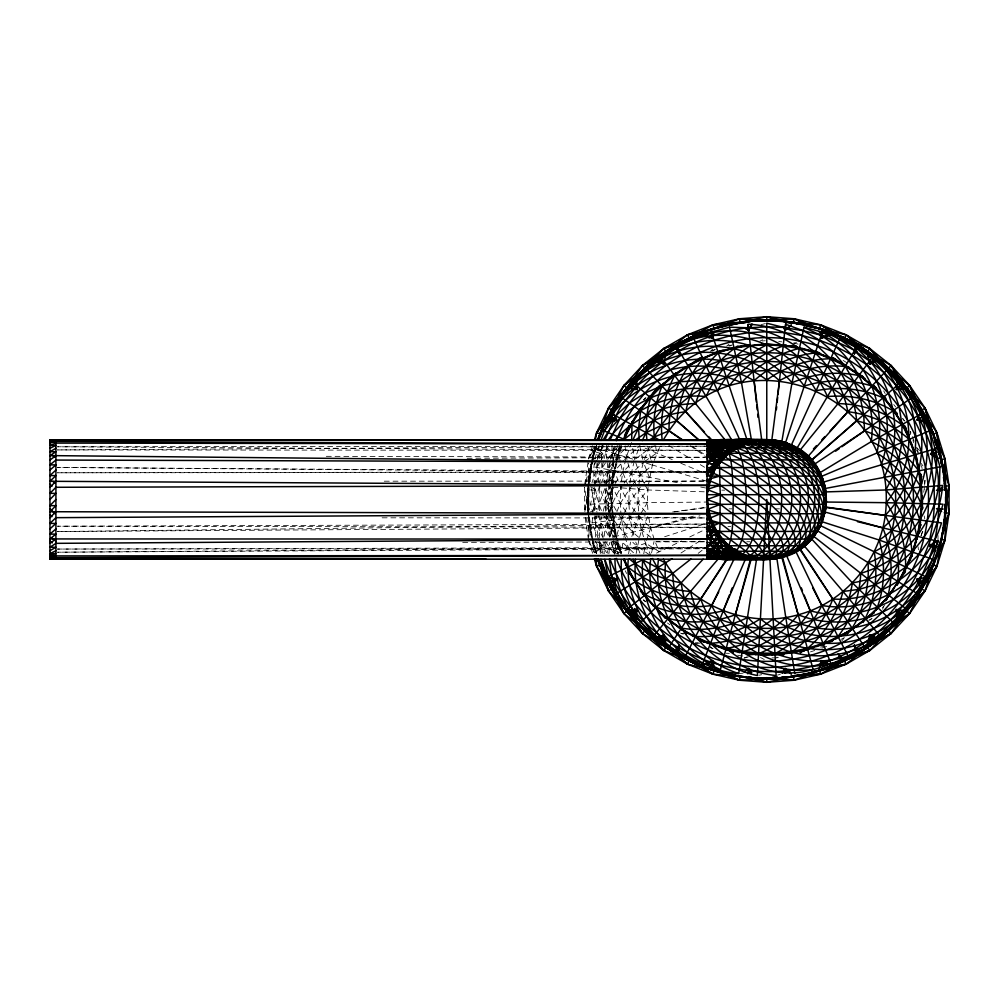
<?xml version="1.0" encoding="UTF-8"?>
<svg xmlns="http://www.w3.org/2000/svg" width="999" height="999" viewBox="0 0 999 999"><rect width="100%" height="100%" fill="white"/><g stroke="black" fill="none" stroke-linecap="round" stroke-linejoin="round"><path stroke-width="0.75" stroke-dasharray="5 3.75" d="M595.541 536.975L595.604 522.427L594.143 504.095L591.046 485.439M588.324 512.874L588.361 504.245L587.624 504.27L588.061 512.887L584.69 487.337M612.05 445.079L611.95 452.822L613.411 461.838M589.385 484.715L589.572 472.789L591.783 461.088M588.149 481.555L588.486 463.374M584.84 511.638L587.562 499.5L588.96 499.5L588.161 511.401L588.061 486.113L584.69 511.663M613.024 463.661L611.588 505.756L616.046 536.563M613.061 462.112L613.386 449.662L615.084 445.529M587.624 504.27L588.099 486.663M608.141 445.454C597.539 475.437 596.54 508.441 603.771 539.323L595.604 522.427L590.546 504.195L594.318 487.137M614.385 446.066C603.708 475.312 602.609 507.654 609.677 537.874L600.461 521.765L597.539 513.611M634.365 461.101C627.372 485.551 626.997 511.988 634.053 536.451M588.011 511.401L588.011 487.599M609.053 553.334L609.49 542.519M588.573 512.849L588.96 509.14L587.562 499.5L588.199 486.113M598.975 445.891C596.191 467.445 594.767 489.51 593.331 511.326M589.597 481.768L590.072 472.864L592.007 462.649M628.596 553.696L630.506 542.145M615.084 553.471L613.386 549.338L613.848 542.12M614.223 536.338L614.597 530.569L611.688 507.904L611.688 491.096L614.148 455.294L617.882 445.442M592.594 553.234L588.561 540.172L589.572 526.211L588.686 514.335M599.238 537.612L600.461 521.765L602.784 512.787M610.252 536.313L607.467 524.725L605.481 499.5L607.467 474.275L613.386 449.662L616.183 446.078M606.593 445.304L606.118 451.061L607.867 469.542L612.287 485.701M614.81 552.847L616.283 539.21M589.235 487.425L588.074 499.5L588.96 509.14L597.065 508.703L589.785 512.262M589.847 481.793L592.557 459.74L595.529 446.678L603.009 454.033L592.557 459.74L589.572 472.789L588.236 484.627M615.809 463.923C610.476 480.382 613.511 497.927 609.69 514.51M598.476 539.135L592.045 522.902L592.694 517.107M636.151 553.508L639.123 538.923M923.725 492.257L925.286 480.269M588.136 485.202L592.107 461.026M612.887 485.689L614.872 470.854L621.815 446.428M648.051 487.162L647.34 502.684L648.139 512.537M648.239 485.764L652.384 465.01L660.414 445.417M612.812 480.806L612.599 474.225L613.511 474.375L612.587 480.781L605.481 499.5L609.827 514.298M587.562 499.5L588.96 489.86L588.448 487.362M588.773 481.693L594.343 446.166M604.22 536.263C605.956 517.707 612.337 499.45 623.289 484.34M584.715 484.34L588.336 460.327M591.62 462.562L588.286 484.64L589.572 472.789L590.796 472.977L588.973 481.73M602.11 445.329L597.065 467.507L591.982 482.679M592.557 459.74L596.016 446.828M612.599 541.396L621.353 551.935L623.613 538.698M623.863 537.237C627.634 519.78 636.313 503.658 647.677 489.972L707.517 491.908M643.768 553.771L645.591 543.194C636.375 517.32 635.614 488.648 643.443 462.312L649.375 477.36L644.367 482.754M619.505 445.791L612.587 480.781L609.04 480.344L608.004 505.894L611.088 531.281L617.37 552.959M615.908 464.036L612.587 480.781L607.467 474.275L617.594 456.293L621.765 445.292M616.221 462.512L621.028 446.366M591.396 466.433L591.982 463.561M592.27 462.125L595.192 447.764L595.904 447.977L596.74 445.204M613.236 536.938L607.467 524.725L609.365 515.971M610.002 536.388L613.561 520.017L616.346 513.099M651.56 552.959L654.07 541.47M616.133 462.425L617.12 457.954L614.148 455.294L620.217 445.629M619.904 446.029L617.594 456.293L614.148 455.294L609.04 480.344L611.588 505.756L608.004 505.894L609.552 511.7M631.805 536.488L639.098 516.595L636.313 512.937M599.487 446.103C590.434 464.173 593.518 485.264 599.038 503.971C604.058 521.341 618.718 533.741 621.353 551.935M603.184 511.288L605.119 503.808L612.687 487.162L647.677 489.972L644.954 484.752M592.594 445.766L588.561 458.828L592.057 459.627L595.192 447.764L592.282 459.677L595.904 447.977M592.057 459.627L595.529 446.678L603.009 454.033L595.192 451.86L592.057 459.627L596.44 445.404M639.535 537.45L641.633 530.069L648.363 515.359L650.711 527.859L654.382 540.034L659.328 551.748L645.591 543.194L650.923 555.831M585.751 481.468L590.796 463.998M921.203 535.614L922.452 531.281M600.549 461.176L597.065 467.507L599.512 486.113L594.143 504.095L597.052 512.25M646.528 540.409L650.711 527.859L695.067 515.721M595.192 451.86L596.803 447.077M621.016 446.291L617.594 456.293L613.386 449.662M602.984 445.317L597.177 458.903M631.718 442.507C617.082 477.534 616.296 518.306 630.694 553.546M644.48 459.44L650.087 445.304M610.689 487.062L611.688 491.096L608.004 505.894L611.688 507.904L613.511 524.625L611.088 531.281L613.548 536.763M603.908 446.091L601.435 449.65L601.885 468.406L605.581 486.6L599.038 503.971L595.604 522.427L599.013 540.484M585.052 484.39L590.072 472.864M882.529 609.228L883.665 606.356M616.895 511.713L620.229 503.396L632.255 484.99M595.741 483.054L601.885 468.406L606.917 460.614M594.255 446.428L588.561 458.828L595.529 446.678M596.578 460.227L593.543 466.833L681.081 483.341M623.95 513.698L621.478 518.956L616.608 536.188L613.561 520.017L612.25 503.621L612.687 487.162L620.229 503.396L625.973 511.8M624.562 512.375L628.895 503.171L640.371 487.062M920.953 535.589L922.876 531.518M600.899 483.354L607.867 469.542L614.223 460.989M601.248 459.915L606.118 451.061L610.014 446.241M607.904 482.667L614.872 470.854L623.538 460.601M640.596 514.073L647.34 502.684L707.092 502.035M607.754 459.315L611.95 452.822L618.156 446.103M615.197 483.454L622.727 472.34L633.716 460.739M615.134 459.765L618.768 454.87L628.483 445.591M613.511 474.375L609.04 480.344L610.364 485.714M624.175 483.179L631.231 473.938L643.443 462.312M841.77 640.946L844.442 637.549M643.618 399.912L645.516 397.59M624.5 459.465L639.697 445.866L672.277 459.615M633.254 483.816L640.184 475.636L652.384 465.01L706.718 481.131M588.236 514.373L592.057 539.373L595.529 552.322L603.009 544.967L597.777 542.12M882.554 607.592L884.639 605.419M596.016 552.172L603.009 544.967L595.192 547.14L595.529 552.322L589.572 526.211L592.007 536.351M710.526 351.286L712.712 349.163M726.598 346.154L728.995 344.268M698.176 553.346L705.431 547.652M869.729 620.242L872.139 618.431M644.642 461.476L656.705 453.047L655.519 445.791M643.681 399.588L646.141 397.877M681.006 553.009L700.399 540.684M712.599 351.111L715.172 349.563M868.668 620.279L871.365 618.793M654.532 445.866L648.089 449.413L634.715 459.677L598.001 448.613M841.046 639.385L843.705 637.986M729.57 346.191L732.23 344.855M759.927 341.121L762.662 339.797M656.53 553.109L681.443 540.996M689.735 536.962L704.944 529.57M710.913 351.136L715.072 349.375M605.581 541.833L614.647 554.358L648.526 542.145M744.367 657.804L747.202 656.805M810.501 651.872L814.784 650.449M821.915 648.064L827.622 646.153M664.61 536.75L705.506 523.651M777.547 675.112L780.331 674.25M743.968 658.266L748.338 656.942M681.842 633.791L685.489 632.879M761.126 324.625L765.359 323.564M728.134 345.904L731.056 345.179M793.556 343.256L796.515 342.532M613.836 536.863L699.974 515.821M820.466 647.052L824.974 646.166M758.815 675.262L761.675 674.7M616.795 539.56L613.511 524.625L612.599 524.775L614.81 530.519M589.572 526.211L590.796 526.023L592.17 536.326M672.627 511.963L707.517 507.092M592.182 539.36L588.536 517.345M592.045 522.902L645.267 515.771M674.263 511.888L707.779 507.405M740.184 673.413L743.081 673.176M762.274 340.971L765.271 340.721M695.092 643.106L698.176 642.894M590.546 504.195L647.34 502.684C634.914 486.051 626.423 466.171 625.049 445.329M593.593 482.13L705.806 481.056L381.643 481.193M467.157 458.291L705.481 457.267L325.399 456.318M462.724 542.345L620.154 541.957M656.006 541.87L705.881 541.745L656.006 541.508M57.48 549.063L705.481 547.502L57.48 552.21L705.481 548.676L57.48 549.063M721.79 490.159L724.712 490.159M729.083 508.841L732.005 508.841M774.862 508.841L779.52 508.841M382.118 517.807L705.182 517.957L592.807 516.858M728.009 526.623L730.781 526.623M746.753 541.745L749.774 541.745M772.04 657.879L779.557 657.879L776.71 657.192M695.254 643.069L699.824 643.194M726.273 653.246L729.382 653.358M778.77 341.571L781.767 341.82M737.649 655.219L745.079 656.43M700.711 487.05L708.266 488.474M793.718 343.019L798.101 344.106M646.428 463.211L652.384 465.01L651.211 460.751M710.202 647.589L713.049 648.538M680.456 633.079L683.279 634.115M680.769 463.211L704.844 473.364M760.526 657.542L764.272 659.49M590.646 486.888L597.065 490.297L588.96 489.86L588.96 509.14M668.818 445.579L692.444 459.89M700.311 464.66L705.556 467.844M843.156 360.414L850.786 365.234M611.638 542.107L613.386 549.338L619.218 553.084M691.97 446.128L705.993 455.482M649.662 554.969L637.025 546.291L632.804 542.295M690.384 445.841L705.481 456.443M667.419 622.951L669.817 624.762M633.491 552.759L621.715 541.62M650.911 537.312L641.633 530.069L630.057 517.807L626.785 513.011M643.456 599.899L645.854 601.76M646.053 601.848L643.693 599.987L645.779 602.16M607.467 524.725L614.597 530.569L621.553 554.57L615.796 542.37M638.611 537.212C622.739 524.213 611.925 505.931 605.581 486.6M902.534 418.781L904.807 420.916M627.534 537.287L613.561 520.017L610.039 513.261M710.314 646.59L712.512 648.688M639.098 516.595L650.711 527.859M605.481 499.5L611.588 505.756L607.467 474.275M916.433 447.227L919.53 450.574M645.529 511.963L637.999 502.934L629.283 488.499M893.73 404.583L895.641 406.905M635.389 511.713C624.15 497.877 616.308 480.994 613.648 463.336M921.14 463.424L922.951 465.871M613.386 549.338L615.958 553.134M599.775 541.708L606.643 552.747M616.371 539.835L611.088 531.281L614.597 530.569L613.511 524.625M902.809 418.356L904.307 420.966M916.495 450.025L917.944 452.659M883.715 390.884L885.164 393.606M601.61 552.934L595.529 541.333L599.275 553.771M644.28 483.454L640.184 475.636L635.714 462.587M609.34 511.913L605.119 503.808L599.512 486.113M625.299 570.791L626.585 573.513M589.198 541.558L594.255 552.572M616.008 542.245L620.941 553.209M639.872 553.059L635.751 542.07M628.184 485.801L622.727 472.34L620.741 463.611M914.06 441.233L910.326 431.381L910.638 435.939M916.72 448.264L918.331 452.485M617.607 542.494L621.028 552.634M596.803 551.923L592.557 539.26M617.569 542.407L621.116 553.221M596.041 552.809L593.044 542.345L596.44 553.596M593.044 542.195L596.503 553.583M610.926 541.995L614.647 554.358M604.632 542.17L608.066 553.571M599.45 541.957L602.996 553.683M610.264 515.771L614.597 530.569L609.939 513.149M592.931 542.37L596.003 552.822M585.751 517.532L591.221 536.463M650.824 459.34L647.739 446.366M642.757 459.328L639.697 445.866L634.715 459.677L632.217 445.367M620.416 462.15L618.768 454.87L618.281 445.754M924.175 515.971L924.799 518.893M921.503 465.609L922.102 468.556M588.736 517.307L591.62 536.438L588.436 514.36M912.936 439.785L913.486 442.782M591.533 536.451L588.911 517.432M589.323 517.245L590.796 526.023M592.569 542.37L594.343 552.834M588.985 517.295L589.885 523.189M585.177 517.657L588.561 540.172M589.073 517.282L590.072 526.136M918.081 546.79L918.406 549.812M599.163 541.933L600.349 553.508M617.232 542.532L618.206 555.844M924.512 480.344L924.874 489.36M588.361 504.245L588.673 511.575M603.858 542.207L604.195 553.758M588.149 517.445L588.511 537.137M937.999 535.514L938.011 539.885M588.061 486.113L588.061 512.887M584.49 487.362L584.49 511.638M590.671 466.296L588.698 481.543L590.671 466.296M705.481 524.063L57.48 531.543L705.481 527.272L57.48 526.211L705.481 524.05M705.481 446.191L57.48 449.925L705.244 450.337L57.48 446.778L705.481 446.178M705.481 471.74L57.48 472.789L705.481 472.377L57.48 467.457L705.481 471.728"/><path stroke-width="1.5" d="M621.353 559.552C618.094 616.77 667.881 659.927 719.817 671.678L719.617 672.389C664.722 656.755 617.532 614.285 598.189 560.289L598.888 560.039C611.101 593.906 633.816 626.223 665.521 644.205M707.042 466.133L708.378 463.611L707.042 456.418L709.927 450.337L710.863 445.529C754.445 418.881 761.688 486.251 758.116 513.798C755.444 537.05 747.627 565.559 718.731 558.803C710.039 550.824 711.525 537.887 710.002 527.26C709.24 512.999 706.355 498.988 707.042 484.49M594.38 559.028L596.615 566.283L608.466 590.896L623.863 613.473L642.444 633.491L663.798 650.524L687.462 664.185L712.899 674.163L739.522 680.244L766.77 682.292L794.018 680.244L820.654 674.163L846.078 664.185L869.742 650.524L891.096 633.491L909.677 613.473L925.074 590.896L936.925 566.283L943.98 526.211L944.067 520.242M717.781 447.502L719.13 464.385L711.076 459.64M55.919 528.921L49.95 534.115L55.919 534.115L49.95 538.936L811.488 539.11C830.644 516.783 807.042 489.148 788.136 476.086C763.835 459.178 736.675 444.193 707.042 439.835L707.042 559.165L713.998 559.19C722.289 539.31 719.18 515.946 720.391 494.692C718.955 476.623 721.59 456.543 713.998 439.81L55.919 439.785L49.95 440.259L55.919 440.259L49.95 441.358L707.042 444.143L787.949 443.643C843.905 462.624 835.464 550.412 776.872 558.379C715.808 570.891 680.431 484.065 732.841 450.337C761.925 428.658 808.266 442.245 821.003 476.086C828.908 493.381 826.835 514.36 817.594 530.794C796.453 567.657 749.175 559.253 713.998 559.19L49.95 559.215L49.95 439.785L55.919 439.947M929.569 546.54L929.644 543.656M920.741 480.806L920.953 474.225L920.042 474.375L921.528 488.049M597.427 439.535L623.863 385.527L687.462 334.815L766.77 316.708L846.078 334.815L909.677 385.527L944.979 458.828L945.978 499.5L944.979 540.172L936.925 566.283L891.096 633.491L820.654 674.163L781.605 677.597L793.481 676.698L806.643 674.213L846.078 664.185L909.677 613.473L944.979 540.172L949.05 513.161L949.05 485.839L944.979 458.828L936.925 432.717L925.074 408.104L909.677 385.527L891.096 365.509L869.742 348.476L846.078 334.815L820.654 324.837L794.018 318.756L766.77 316.708L739.522 318.756L712.899 324.837L687.462 334.815L663.798 348.476L642.444 365.509L623.863 385.527L608.466 408.104L596.615 432.717L594.38 439.972M943.668 523.189L944.392 523.289L945.916 504.27L945.179 504.245L944.392 523.289L941.632 537.899M824.612 513.636L826.21 502.584M945.554 508.416L945.978 499.5L949.05 485.839L925.074 408.104L869.742 348.476L794.018 318.756L754.907 321.178M663.011 440.409L669.005 430.831C668.806 407.043 675.911 383.054 690.234 363.973M624.512 436.351L624.35 439.398L601.673 429.82L597.989 439.647M757.23 678.446L776.273 677.722L776.31 678.446L757.23 678.446L757.267 677.722M943.556 524.65L943.705 521.69M707.654 491.92C711.201 453.371 756.693 428.096 791.37 445.067L840.821 336.313C869.967 349.388 894.605 370.779 912.811 396.915C928.446 416.883 933.016 443.019 939.997 466.833C938.548 497.465 940.983 528.933 929.22 558.079C920.703 581.106 907.479 602.247 890.496 619.979C806.58 710.664 644.767 676.51 604.919 559.49M628.221 559.652C624.462 606.78 657.117 651.648 701.785 665.721C657.155 643.256 617.419 607.667 600.948 559.303C611.863 598.925 640.284 636.788 678.808 652.959M650.736 558.891C643.306 612.449 682.929 669.929 738.736 673.538L756.68 558.379M737.737 551.485C767.619 569.855 809.415 553.608 822.115 521.74C832.454 494.892 821.49 461.988 796.078 447.764C780.981 438.986 762.587 438.174 745.878 442.12C728.608 445.367 717.582 459.053 707.042 471.74L713.873 471.74C720.329 456.531 731.992 438.299 750.973 439.81C774.962 441.321 800.174 449.15 816.57 467.569M945.179 490.571L943.98 472.789L936.925 432.717L891.096 365.509L820.654 324.837L783.091 321.516M707.042 480.581L709.752 482.03C709.727 469.53 718.456 458.341 714.635 445.529L718.731 440.197C745.504 440.759 770.916 453.471 793.206 467.569C813.885 480.294 834.065 507.03 817.594 530.794L816.57 531.431L707.042 531.431M821.615 476.348L931.88 429.82L938.011 446.678L941.483 459.627L949.05 513.161L925.074 590.896L869.742 650.524L819.592 670.741L766.77 682.292L753.421 677.697M780.132 321.303L766.77 316.708L766.77 321.428M663.436 559.165C688.96 605.469 747.477 629.283 798.201 614.76C847.939 601.835 885.439 554.07 886.2 502.684C890.771 386.151 734.827 334.565 669.005 430.831L654.095 437.087L648.851 440.272M933.491 550.611L934.39 541.933M941.645 536.363L943.98 526.211L945.354 512.887L944.829 510.389M944.579 489.86L943.98 472.789L944.979 458.828L940.983 459.74L938.348 451.86M905.306 571.64C907.279 547.34 899.749 522.802 886.2 502.684L826.448 502.035L825.162 512.087L824.025 513.798L49.95 511.713L55.919 505.644L49.95 505.644L55.919 499.5M776.373 409.74L776.698 406.68M777.185 402.098L777.672 397.515M777.996 394.455L785.514 324.213L803.271 330.706L826.735 336.601M858.865 348.951L819.555 328.409L804.495 325.062L804.657 324.338L785.738 322.04L785.826 321.316L804.657 324.338L823.051 329.358L785.464 442.982M658.528 559.053C652.21 604.233 678.733 651.123 720.391 669.567L751.111 556.93M747.814 673.838L748.401 668.468L744.267 672.327M718.656 647.09L733.378 651.186L749.974 653.895L749.874 654.82L754.282 654.133M791.345 324.737L785.152 330.532L785.876 323.813M916.745 539.56L920.042 524.625L921.852 507.904L921.852 495.679M943.468 526.136L949.05 485.839L944.967 486.151L944.467 483.216M876.797 361.188L840.521 336.975C906.742 359.702 930.706 448.851 886.2 502.684L942.994 504.195C936.463 527.772 925.986 549.862 917.669 572.877C909.664 588.873 899.325 603.596 886.987 616.558C861.925 642.107 828.77 659.328 793.468 665.159C717.319 678.583 636.263 632.017 610.077 559.165M635.464 559.278C631.793 598.501 652.322 640.084 687.262 658.766M922.539 501.261L918.093 536.513M720.017 456.418L720.766 450.337C730.456 435.252 749.874 439.997 764.26 443.643C787.612 450.586 812.886 462.112 824.025 485.202M751.935 677.597L712.899 674.163L642.444 633.491L635.401 621.39L637.237 609.527L626.76 611.151L618.706 600.449L596.615 566.283L595.354 558.803M840.821 336.313C858.878 343.544 873.014 356.993 888.311 368.506L891.096 365.509L898.138 377.61L896.303 389.473L905.818 388.611L906.88 387.762L923.538 412.662L871.278 441.608L820.117 472.602L823.888 482.005L826.023 491.908L826.448 502.035M707.829 491.221L711.338 477.222L713.948 472.052M771.84 439.985L779.47 380.706C800.187 368.993 824.6 363.599 848.238 366.883M707.791 509.078L707.042 514.51C714.622 527.709 720.366 542.607 725.749 556.88L724.387 558.803L721.278 556.88L712.774 548.663L716.408 535.389L712.824 527.26L711.513 521.703M941.57 537.887L942.194 533.478M943.031 527.597L942.619 530.531L943.193 527.597M945.578 502.26L945.578 496.74M754.907 677.821L794.018 680.244L844.53 660.963L867.719 647.564L888.66 630.869L906.88 611.238L914.834 600.449L928.233 577.26L938.011 552.322L941.483 539.373L945.479 512.887L945.479 503.958M698.813 439.922L676.86 420.829C678.983 398.039 688.199 376.248 702.896 358.728C763.111 330.544 839.922 347.153 883.104 397.702C923.526 443.119 932.841 512.662 905.793 567.095C850.948 685.626 671.765 680.669 624.263 558.828M678.034 652.172L679.145 645.129L674.974 652.072C684.352 658.204 695.179 663.036 705.706 667.045M839.997 337.175L856.118 344.742L858.578 346.928L854.395 353.871L855.519 346.828M632.03 421.59L631.693 439.523M825.162 512.087L882.829 527.859C909.864 505.219 924.712 469.38 921.365 434.253C918.643 401.973 898.8 374.787 873.638 355.644L838.024 403.596L800.224 450.012L791.37 445.067M938.148 548.401L938.011 552.322L944.979 540.172L940.983 539.26M713.648 331.518L712.499 338.436L701.81 333.978L689.235 338.499L677.172 344.305L642.444 365.509L596.615 432.717L595.354 440.197M781.817 441.695L792.02 382.729L804.033 327.197L830.619 334.378M679.145 645.129L677.172 654.695L687.462 664.185L766.77 682.292L766.77 677.572M854.395 353.871L856.38 344.305L846.078 334.815L844.305 338.499L841.545 337.887L851.86 343.369M941.533 536.351L942.094 533.429M614.622 421.491C617.207 407.492 628.92 397.09 636.813 385.776C649.1 372.065 663.348 360.252 679.095 350.711C701.136 337.625 726.023 330.569 751.236 327.085M713.723 332.492L712.499 338.436L710.351 332.03M819.517 667.994L821.041 660.564L829.058 663.91M713.711 461.538L714.622 457.255L719.455 448.726M897.177 584.465C901.086 560.926 896.34 536.376 885.189 515.359L826.023 507.092M909.24 605.856L906.83 611.188C883.278 640.721 850.286 662.287 813.923 672.389L813.723 671.678L816.545 670.866M733.378 651.186L733.191 652.085L729.645 650.137M714.997 542.582L728.308 553.471L729.969 556.88L729.832 558.803C719.567 555.194 716.171 543.831 710.988 535.389L712.824 527.26M803.621 324.737L806.643 324.787L794.018 318.756L793.406 322.802L786.026 322.477M933.653 563.399L938.011 552.322L939.997 543.618M806.38 325.961L806.643 324.787L823.051 329.358M824.837 512.749L825.773 508.841L825.024 508.841M715.584 443.881L710.926 457.255L707.042 454.795M610.302 422.515L613.823 411.438M707.042 456.418L725.386 456.418L685.739 411.713C690.559 388.424 702.572 366.483 720.616 350.861M641.071 407.704L638.536 428.471L639.31 440.072M819.555 328.409L819.592 328.259C856.255 340.06 890.758 362.912 911.725 395.641M822.202 521.778L879.157 540.034C925.299 510.339 941.595 444.031 912.811 396.915C926.86 417.944 938.311 441.271 942.157 466.433L942.869 466.296L938.348 447.764L931.88 429.82M599.225 438.499L605.769 421.965L618.706 398.551L635.401 377.61L663.798 348.476L739.522 318.756L778.646 321.178L766.77 320.292L753.383 320.791L712.899 324.837L665.821 351.436L644.879 368.132L608.466 408.104L598.201 439.722M933.516 563.361L934.727 559.065M665.247 617.469C688.061 624.475 713.024 623.026 735.339 614.76L751.723 557.305L757.304 558.266A42.02 40.971 0 0 0 776.235 558.266L787.137 555.432M920.678 524.65L910.201 560.314M709.752 482.03C717.045 443.981 764.335 429.083 796.078 447.764M920.853 587.4L932.604 559.303L938.011 541.333L857.454 521.653M598.438 439.647C614.747 394.755 649.138 356.293 692.719 336.313L742.17 445.067M709.914 668.244L714.098 670.254L712.899 674.163L701.298 666.321L690.584 661.151M819.592 328.259L830.381 333.341L819.442 328.746L820.654 324.837L832.242 332.679L851.922 343.107M626.66 433.017L628.733 426.323L629.557 426.748C642.856 402.023 662.737 381.044 686.7 366.421M918.918 584.702L921.178 577.784M886.925 599.3C893.98 575.961 891.82 550.387 882.829 527.859M710.351 666.97L712.499 660.564L704.482 663.91M851.997 342.957L844.53 338.037L832.242 332.679L823.626 330.756L821.041 338.436L830.394 334.54M916.42 541.046L911.051 556.992L903.995 572.252L896.103 585.352M607.267 422.677C616.071 395.229 638.536 373.913 659.902 355.644L695.529 403.596L733.316 450.012M623.851 439.797L628.908 425.861M598.151 439.56L601.673 429.82M600.936 440.459C608.304 417.932 621.715 398.027 636.788 379.945M605.069 439.56L615.709 415.821L629.457 403.047L640.496 388.998L652.959 376.211L666.708 364.81L681.593 354.932L697.439 346.703L714.073 340.197L731.305 335.489L748.938 332.655L766.77 331.705L784.602 332.655L802.247 335.489L819.467 340.197L836.113 346.703L851.96 354.932L866.845 364.81L880.594 376.211L893.056 388.998L904.083 403.047L913.548 418.194L921.365 434.253L927.422 451.061L931.667 468.406L934.028 486.113L934.515 503.971L933.078 521.765L929.769 539.323L918.893 554.358L905.793 567.095L891.046 577.26L875.261 584.677L859.065 589.36L843.019 591.47L804.295 545.978M610.164 439.86L619.992 418.194L629.457 403.047L645.079 393.007L661.912 385.914L679.345 381.83L696.753 380.669L713.548 382.192L729.245 386.076C743.268 366.858 763.273 351.848 786.163 345.067M616.333 440.671C642.844 368.244 725.961 323.938 800.948 341.446C875.087 356.268 931.617 428.271 928.421 503.808C927.584 579.408 867.319 648.289 792.494 659.153C719.642 671.965 641.92 627.859 616.321 558.329M602.11 431.68L603.159 428.908M604.195 426.136L605.769 421.965L616.608 419.892L612.012 410.152L608.466 408.104L618.706 398.551L635.401 377.61L655.044 359.39L677.172 344.305L692.719 336.313M931.443 567.32L927.771 577.035L914.834 600.449L898.138 621.39L878.508 639.61L856.38 654.695L832.242 666.321L806.643 674.213L780.169 678.209L739.522 680.244L663.798 650.524L608.466 590.896L598.051 559.328L605.319 577.26L623.863 613.473L687.462 664.185L689.572 659.815C645.716 642.382 614.61 602.31 597.427 559.465M897.127 620.441L896.303 609.527L906.48 610.913L909.677 613.473L898.138 621.39L897.127 620.441L906.48 610.913L914.422 600.162L925.074 590.896L921.528 588.848L916.932 579.108L927.771 577.035L935.351 560.289L879.157 540.034C885.614 562.924 885.064 587.936 876.26 610.114M787.449 443.643C763.398 434.69 733.079 441.97 718.768 463.998L708.378 463.611C710.901 455.544 716.196 448.726 721.278 442.12C729.794 436.376 740.946 442.757 750.087 443.643C780.494 453.521 818.406 469.567 825.561 504.308L707.042 504.308M918.743 530.519L920.953 524.775L920.042 524.625M943.98 526.211L949.05 513.161L944.18 512.787L945.479 512.887L944.567 517.27L945.179 504.245M651.548 394.867C646.865 409.39 644.917 425.099 647.015 440.284M729.42 595.029L701.51 666.395L719.817 671.678M730.544 592.17L732.217 587.874M598.251 439.76L605.319 421.74L618.706 398.551L605.319 421.74L599.949 434.028L601.061 434.465M832.242 332.679L823.626 330.756M688.136 659.053C664.098 648.264 644.193 630.394 626.76 611.151C646.478 635.389 672.315 654.582 701.298 666.321L712.499 660.564L713.648 667.482M649.475 396.228L648.401 398.951L647.689 398.351L654.919 392.07L659.328 386.076L659.964 386.75L657.367 387.637M885.938 600.599L887.075 597.727L904.707 572.102M712.774 548.663L710.863 553.471L707.042 556.88L750.149 556.88L759.577 558.803L769.18 559.19L759.24 558.803C798.501 564.348 832.317 522.714 821.815 485.202C813.81 444.218 759.627 426.236 727.21 450.337C745.616 440.397 767.919 436.113 787.949 443.643M822.264 521.016L820.117 526.398L814.797 535.014L810.976 539.373M624.587 435.314L629.27 425.949M938.348 547.14L941.483 539.373M935.289 557.667L936.962 553.546M935.351 560.289C924.787 589.285 906.568 615.384 882.916 635.114M635.114 389.76L636.813 385.776C670.654 361.388 718.206 359.553 754.07 380.706L761.7 439.985M653.284 606.006C675.224 615.396 700.199 616.62 723.264 610.764L746.877 555.819M803.633 546.241L800.224 548.988L832.816 599.05C824.774 620.479 810.152 639.085 791.358 652.11C769.417 645.641 749.7 632.579 735.339 614.76M933.715 561.825L938.011 552.322M623.776 439.235L629.557 426.748L627.447 428.296M717.182 646.678L701.56 640.459L701.173 641.296L705.968 642.207M602.235 568.044L608.466 590.896L612.012 588.848L616.608 579.108L607.991 577.01M936.388 445.629L933.59 434.028L932.192 433.591L928.233 421.74L925.074 408.104L921.528 410.152L916.932 419.892L925.549 421.99M914.547 549.15L897.239 585.214M817.632 530.819L918.693 594.555C893.393 629.72 858.303 664.785 812.212 666.108C770.516 667.732 729.882 642.969 711.688 605.506L737.637 551.648M716.533 463.199L721.79 452.385M633.079 439.697C659.427 377.61 732.142 341.034 797.764 356.218C864.959 369.667 916.195 434.927 913.311 503.396C912.549 571.94 857.916 634.377 790.084 644.218C726.473 655.294 658.391 618.843 633.116 559.29M642.27 440.584C667.769 383.616 735.227 350.686 795.928 364.685C859.165 377.335 907.379 438.736 904.657 503.171C903.945 567.657 852.534 626.41 788.711 635.676C730.257 645.804 668.044 613.473 642.732 559.815L605.606 577.872L615.471 594.168L608.241 576.585L604.62 559.502M652.759 439.822C678.046 389.323 739.035 361.001 794.005 373.601C853.059 385.402 898.076 442.757 895.541 502.934C894.879 563.149 846.865 618.019 787.262 626.673C733.778 635.876 676.523 607.205 652.409 558.491M836.026 335.164L832.055 333.154L844.467 338.162L843.968 339.185L856.38 344.305L855.743 345.417C891.832 363.599 918.281 397.177 933.59 434.028L933.416 434.09C922.864 409.49 907.342 387.325 888.311 368.506M631.443 388.586C639.46 373.626 654.932 364.498 667.232 353.284M663.324 383.216C655.319 400.836 652.285 420.766 654.57 439.985M684.14 658.516L718.768 591.883M938.011 541.333C919.792 586.113 869.355 613.486 821.852 605.506L795.903 551.648M626.46 432.917L640.396 408.554M734.078 558.716L726.76 559.24C731.705 558.766 734.964 554.383 737.037 550.274M751.985 323.938L748.401 330.532L745.304 327.635M782.991 672.414L785.152 668.468L791.345 674.263M769.18 439.81L713.998 439.81L712.924 440.197L710.863 445.529L707.042 442.12L750.149 442.12L759.577 440.197L707.042 440.197L711.862 442.12C744.155 427.834 744.48 475.424 746.428 494.692C744.929 515.409 747.851 546.928 727.559 559.19L716.096 555.357L707.042 558.029L778.721 558.029L768.78 559.19C837.312 551.411 835.264 443.581 765.684 439.81M692.482 636.263C716.258 638.286 740.359 631.593 760.414 618.806C792.457 645.391 839.697 651.148 876.997 632.442C905.843 618.169 924.475 589.647 934.664 560.039C911.325 611.238 868.93 655.381 813.149 669.567C759.864 685.214 702.597 643.681 690.521 591.47L729.245 545.978M659.54 440.097L610.014 412.662L627.06 388.087L636.425 378.559L635.401 377.61L623.863 385.527L627.06 388.087L637.237 389.473L637.025 386.738M689.235 660.501L677.809 653.583L677.172 654.695C707.729 672.002 743.506 681.206 778.646 677.821M724.887 453.608L717.806 464.385L725.798 455.232M921.965 589.098L914.422 600.162L928.233 577.26L936.925 566.283L933.59 564.972M896.74 616.196L900.399 609.914M821.852 605.506C811.076 626.723 793.706 644.717 772.19 655.044M796.99 448.201L857.754 345.105C884.427 362.387 908.366 384.365 923.538 412.662M863.111 622.439C874.949 601.123 878.246 575.661 874.212 551.748C917.094 529.82 941.258 477.772 929.182 430.956C910.813 391.208 881.83 354.358 840.521 336.975M603.209 439.86C625.374 400.961 674.063 381.281 717.407 390.709C728.746 370.829 746.141 354.795 766.77 344.917C787.399 354.795 804.794 370.829 816.133 390.709C839.472 386.089 864.36 388.636 885.776 399.175M701.56 640.459L686.7 632.579L686.226 633.366L683.84 630.644M636.688 413.411L641.283 407.417M752.022 324.55L748.401 330.532L747.814 325.162M782.242 673.251L785.152 668.468L785.589 672.489M627.872 389.448L632.454 381.98L645.217 367.819L659.902 355.644M610.014 412.662C625.199 384.378 649.088 362.362 675.799 345.105L736.55 448.201M602.347 430.107C627.022 380.719 691.87 359.365 741.52 382.729L751.723 441.695M782.429 556.93L813.149 669.567C765.147 675.324 716.77 644.467 700.724 599.05L733.316 548.988L729.919 546.241M914.048 600.249C907.179 611.738 897.364 620.704 888.573 630.769L891.096 633.491L878.508 639.61L869.63 634.802L867.432 647.14L869.742 650.524L856.38 654.695L854.395 645.129L858.578 652.072C848.688 659.402 836.862 664.435 825.037 667.844M915.658 597.814L927.934 577.872L820.304 525.536M676.261 372.877C664.36 392.944 659.602 416.983 662.187 440.147M668.119 648.226L733.865 549.1M612.012 410.152L627.06 388.087M906.48 610.913L921.528 588.848M619.392 599.425L618.706 600.449L623.863 613.473L627.06 610.913L637.237 609.527L631.056 614.785L627.06 610.913L619.392 599.425L642.444 633.491L645.229 630.494M914.16 399.575L914.834 398.551L909.677 385.527L906.48 388.087L896.303 389.473L902.484 384.215L906.78 387.849L911.937 395.629M932.604 559.303C909.714 601.885 856.655 623.738 810.276 610.764L786.675 555.819M718.231 548.663L718.306 553.471L716.633 556.88L712.924 558.803L710.863 553.471L707.042 548.663L711.126 542.582L707.042 535.389L719.018 535.389C731.955 551.585 754.757 565.983 775.549 555.357C795.117 546.341 806.593 525.249 808.029 504.308C813.336 452.322 758.616 421.303 715.559 450.337C729.944 432.142 752.097 442.47 770.391 447.764C792.819 456.78 817.819 470.067 825.561 494.692L707.042 494.692M896.303 621.603L904.595 609.565M608.041 440.172C629.607 409.19 668.855 392.832 706.118 396.566C715.284 375.599 730.881 357.804 750.336 345.791C771.902 353.421 790.908 367.52 804.295 386.076C826.111 379.17 849.774 379.183 871.628 385.914C880.082 407.167 881.992 430.744 876.835 453.047C897.489 465.771 914.485 485.014 922.739 507.954M722.065 460.152L724.088 457.255M662.112 363.236L663.786 360.876C702.022 344.18 748.888 352.447 779.47 380.706M712.949 459.64L721.278 452.048M884.44 601.386L890.271 594.318M718.83 464.235L725.274 456.83M796.64 447.764L717.07 447.764L707.042 448.726C737.999 462.1 767.269 480.606 791.383 504.308C804.008 515.809 814.335 539.785 796.078 551.236C821.578 539.585 808.815 507.542 791.383 494.692C766.807 472.802 737.861 455.581 707.042 444.143L55.919 443.081L49.95 445.392L55.919 445.392L49.95 448.289M810.276 610.764C797.302 630.706 778.121 646.765 755.631 654.745M850.411 630.756C863.698 610.938 869.53 586.613 868.056 562.874C913.011 545.629 942.569 496.441 935.551 448.613L823.888 482.005M604.358 430.956L615.709 415.821M638.948 411.276L659.29 385.889M626.66 387.762L631.056 384.215L644.967 368.231L642.444 365.509L655.044 359.39L663.91 364.198L666.108 351.86L663.798 348.476L677.172 344.305L679.145 353.871L674.974 346.928C697.09 331.93 723.726 323.164 750.449 321.516L740.059 322.302M646.528 630.869L655.356 639.21L659.015 641.258L663.91 634.802L666.108 647.14L663.798 650.524L651.823 636.363M887.025 368.132L878.183 359.79L874.537 357.742L869.63 364.198L867.432 351.86L869.742 348.476L878.508 359.39L888.161 369.143M894.392 587.874C875.524 615.184 847.726 635.926 816.358 646.678M640.359 375.312L645.716 368.369L665.958 351.636L689.098 338.199L729.507 327.197L748.413 327.784L766.77 326.81L789.497 327.647M847.115 634.165L849.774 630.769L872.152 613.886M610.651 413.024L622.514 398.176L636.813 385.776M717.182 463.611L707.042 474.962M614.872 440.234C634.727 417.008 665.134 403.996 695.529 403.596C702.796 380.944 717.082 360.414 736.675 346.79M714.635 553.471L711.862 556.88L707.042 558.803L759.577 558.803L746.94 555.656M823.064 643.468C838.685 626.76 849.038 605.494 852.372 582.842L811.613 538.961M657.941 362.487C681.693 340.184 715.871 325.137 748.938 332.655C783.528 339.598 813.561 364.148 827.422 396.566C851.585 394.468 876.697 399.775 897.002 413.274M885.189 515.359C909.664 489.985 920.616 452.772 913.548 418.194C908.79 384.802 881.58 365.459 857.379 345.741M925.299 576.585C898.014 616.508 842.944 632.592 798.201 614.76L781.817 557.305M901.098 577.047L904.807 572.677L903.995 572.252M652.297 393.618L659.627 386.188M718.443 464.385L724.537 457.255M882.579 634.677L885.439 631.343M849.699 630.644L847.314 633.366L846.84 632.579M820.117 472.602L814.797 463.986L808.104 456.368L847.814 411.713C839.197 364.335 796.34 326.173 748.039 324.213L756.355 402.098M935.701 448.239L930.531 454.033L938.373 458.316M867.169 643.181L874.05 635.664M798.201 614.76C783.179 633.204 762.399 647.127 739.185 652.684M708.378 463.611C719.967 448.801 737.712 434.915 757.729 440.971C781.63 445.392 806.967 455.107 821.003 476.086M813.411 448.988L816.533 445.591M821.752 439.947L824.874 436.563M830.082 430.919L888.648 368.144M835.988 638.91C851.31 620.616 859.689 597.04 860.738 573.276C882.741 566.97 902.447 553.883 916.932 536.188C931.031 516.658 943.256 492.045 936.475 467.507C931.73 443.419 922.027 420.442 908.091 400.237C897.489 384.877 882.916 373.014 871.902 357.992L867.869 356.318M703.121 559.215L681.181 582.842L638.373 624.525M707.304 554.72L721.927 538.961M638.398 376.473L654.707 361.401M639.148 587.874L648.401 600.049L659.964 612.25L659.328 612.924L663.91 615.609M894.167 623.563L882.304 634.665M653.259 363.636L660.339 356.243L676.173 345.741L693.031 336.975L686.975 341.071M716.932 463.374L724.937 455.232M887.075 597.727L866.57 618.93M49.95 499.5L55.919 493.356L49.95 493.356L55.919 487.287L824.774 485.202M707.042 451.573C718.106 441.633 736.126 434.84 750.087 443.643C765.047 455.844 769.267 476.361 770.491 494.692C773.026 517.932 758.84 576.398 725.199 553.471M620.729 396.915C655.282 353.858 723.189 346.69 766.77 380.032C785.314 366.621 807.779 359.203 830.644 358.728C845.354 376.248 854.57 398.039 856.68 420.829L811.613 460.039L807.155 455.756M49.95 487.287L55.919 481.331L707.042 485.202M49.95 517.669L55.919 511.713M654.757 391.908L675.699 373.164M803.933 545.766C827.584 528.808 808.216 498.064 790.284 485.202C765.659 465.584 737.462 449.637 707.042 441.158L778.721 440.971M876.086 638.211L865.434 648.226L849.4 658.516L812.649 587.787M715.421 461.538L712.512 451.173L717.806 446.278L707.042 446.278M55.919 470.079L49.95 475.574L55.919 475.574L49.95 481.331L55.919 481.331M49.95 528.921L55.919 523.426L49.95 523.426L55.919 517.669L707.042 513.798M631.056 384.215L637.237 389.473L635.776 377.959C654.532 358.903 676.448 343.132 701.81 333.978M902.484 614.785L896.303 609.527L897.764 621.041C879.932 638.836 859.54 654.37 835.926 663.511M714.51 463.611C728.646 448.988 747.939 438.436 768.78 439.81M719.405 457.255L724 453.196M854.595 650.149L856.78 648.226M811.563 460.302L901.635 381.493M49.95 470.079L55.919 464.885L49.95 464.885L55.919 460.064L707.042 462.062L718.731 459.89L811.488 459.89M655.856 360.414L659.015 357.742L663.91 364.198L655.044 359.39L645.716 369.031L644.967 368.231M670.704 376.685L675.761 373.389M879.994 636.625L874.537 641.258L869.63 634.802L878.508 639.61L887.836 629.969L888.573 630.769M670.579 350.449C697.864 330.594 736.65 331.805 766.77 344.917M894.792 624.163L889.222 628.771L888.66 630.869L882.567 635.152M678.358 627.597C701.798 632.13 726.46 628.046 747.764 617.444C785.501 657.292 853.67 661.013 894.642 624L881.143 637.462L880.681 636.887C834.977 679.058 754.395 663.498 723.264 610.764M754.07 380.706C771.84 364.885 794.567 354.445 818.368 352.659M625.824 610.164L690.933 559.04M706.643 546.703L719.942 536.276M851.398 656.106C840.309 663.96 826.697 668.144 813.723 671.678M856.056 652.572L858.391 650.811M803.708 651.261C823.288 636.738 836.812 614.922 843.019 591.47L880.681 636.887L865.434 648.226L849.063 657.866L831.767 665.721M709.053 338.124L712.537 335.539M49.95 460.064L55.919 455.656L707.042 462.062C730.506 472.102 750.711 488.449 770.491 504.308C781.63 515.309 797.689 528.259 794.892 545.766L791.608 551.236L785.926 555.357L778.271 558.029L787.949 555.357L49.95 555.919L55.919 553.608L49.95 553.608L55.919 550.711M49.95 543.344L55.919 538.936M843.68 635.152L852.484 629.27M724.362 456.418L741.158 445.529L749.887 442.12L730.281 450.337M800.361 652.846L803.945 650.299L833.303 640.322M700.799 357.567L673.463 375.337M654.645 361.276L644.879 368.132L644.318 370.229L635.776 377.959M835.614 451.148L839.385 448.501M841.895 446.728L913.411 396.491L901.086 381.98L897.676 379.208M877.684 638.586L880.119 636.875M694.705 362.175L701.173 357.704L701.56 358.541L717.182 352.322L731.917 348.226M708.254 447.952L710.689 446.278L712.674 440.497L49.95 439.947M635.314 440.047L646.116 432.667L661.363 425.462L676.86 420.829M627.722 610.389L618.706 600.449L631.056 614.785M914.422 398.838L905.818 388.611M734.04 449.787L737.637 447.352L751.073 442.082M814.797 463.986L864.535 430.831C886.163 438.299 905.144 452.422 918.68 470.854M671.952 558.766L614.847 594.555L626.71 611.188L637.886 622.939L635.776 621.041M706.855 536.575L715.908 530.819M705.257 336.026L711.4 332.143L748.076 442.982M723.301 454.22L718.456 457.255L707.042 451.173L722.389 451.173M921.852 409.977L928.233 421.74L933.466 434.078L936.925 432.717L938.011 446.678L943.468 472.864M713.998 559.19L718.731 558.803L721.278 556.88L723.126 548.663C731.618 553.871 740.521 559.902 750.973 559.19L751.735 558.029L750.087 555.357L745.916 551.236L719.38 531.431L707.042 539.11L55.919 543.344L49.95 547.277L55.919 547.277L49.95 550.711M797.314 550.274L799.962 548.638M679.145 353.871L677.809 345.417L689.235 338.499L692.007 337.887L665.821 351.436M702.309 357.317L694.592 361.975L723.164 349.937M869.642 615.609L874.212 612.924L873.576 612.25M809.352 672.777L806.643 674.213L820.654 674.163L819.555 670.616L822.614 668.843M880.681 636.887C854.919 654.782 821.59 660.351 791.358 652.11M867.719 647.564L846.84 658.616M55.919 448.289L49.95 451.723L55.919 451.723L49.95 455.656L55.919 455.656M795.616 551.448L800.162 548.888L795.104 551.685M721.39 449.075L717.657 451.173L716.758 446.278L707.042 446.178L714.535 443.181M795.429 551.673L800.224 548.988M819.505 666.021L827.122 661.763M663.786 360.876L647.202 369.967L632.454 381.98L620.129 396.491L681.58 439.66M732.192 450.337L740.946 445.529M803.895 650.137L800.361 652.085L800.162 651.186C783.029 654.907 765.471 655.219 748.051 654.07M938.373 540.684L930.531 544.967L935.701 550.761M688.049 365.709L701.56 358.541L698.688 358.629M609.315 559.29L611.463 575.024L617.332 593.006L626.71 611.188L611.575 589.098L609.452 582.904L616.608 579.108L605.319 577.26L606.555 576.66L612.012 588.848L619.13 600.162M637.437 585.352L629.557 572.252L628.733 572.677L632.442 577.047M924.1 416.096L916.932 419.892L928.233 421.74L926.985 422.34L921.965 409.902M849.774 630.769L822.277 645.067M702.896 358.728C667.881 374.7 639.385 403.971 624.35 439.398C641.47 424.225 663.011 414.435 685.739 411.713M660.339 356.243C687.012 339.747 720.591 335.951 750.336 345.791M710.489 329.358L728.895 324.338L747.727 321.316L747.801 322.04C735.264 323.027 722.452 325.736 710.714 330.057L710.489 329.358L713.948 328.259L722.764 326.723M708.428 450.474L716.758 446.278M714.585 352.635L720.254 350.849M823.201 666.97L821.041 660.564L832.055 665.846L844.192 659.864M942.544 487.337L936.488 490.297L943.231 489.935M733.716 445.529C758.591 432.654 790.122 443.681 810.826 459.89M706.33 528.896L713.236 525.536M711.313 330.082L714.098 328.746L712.899 324.837L726.897 324.787L753.383 320.791L766.77 320.417L793.481 322.302L806.643 324.787L819.442 328.746L809.277 326.586M830.681 333.816L821.041 338.436L819.904 331.518M720.766 450.337C746.241 435.264 779.407 437.212 803.933 453.234M718.306 445.529C760.364 421.978 784.565 468.244 781.405 504.308C782.105 530.244 759.327 575.024 728.308 553.471M745.778 328.971L748.413 327.784C789.834 332.817 826.011 363.736 838.024 403.596C861.812 404.021 885.589 411.763 904.282 426.598M746.216 557.405L748.638 556.306L745.566 556.306M735.938 445.529C763.573 430.057 800.549 446.678 810.364 476.086C822.065 505.019 809.202 538.898 783.416 555.357C759.078 565.646 728.321 553.621 716.071 530.719M720.017 542.582C729.707 551.698 741.658 560.077 755.619 559.19L757.729 558.029L757.492 555.357L749.35 545.766L719.879 522.914L707.042 528.546L719.38 531.431M689.098 338.199L701.298 332.679L707.042 331.393M596.016 558.528L596.615 566.283L600.137 564.897M745.054 558.503L750.112 558.503L744.28 559.24L759.652 559.19L763.086 558.029L764.26 555.357C756.093 536.438 735.276 526.66 720.217 513.798L707.042 519.343L719.879 522.914M721.84 445.529C768.755 420.829 798.925 472.702 790.284 513.798C786.987 532.255 776.648 551.935 757.729 558.029C740.546 562.624 727.459 545.816 716.408 535.389M787.612 555.119L784.739 556.306L787.374 555.307M781.78 557.142L787.662 555.307M731.693 550.549L735.701 548.913M703.159 333.441L707.217 331.83M835.938 663.348L844.305 660.501L846.078 664.185L825.062 667.919M722.077 538.836C731.43 553.596 750.674 561.987 767.731 558.029L770.304 555.357L770.391 551.236C759.952 530.357 737.911 518.581 720.391 504.308L707.042 509.565L720.217 513.798M598.189 560.289L599.949 564.972L601.061 564.535M806.643 674.213L815.022 671.053M728.308 445.529L737.524 442.12L748.114 440.197M729.37 545.829C740.721 556.83 761.201 564.185 775.549 555.357L777.085 551.236C769.08 524.787 740.222 511.563 720.391 494.692L707.042 499.5L720.391 504.308M787.587 554.77L783.266 556.306L785.226 556.306M739.248 445.529L749.075 442.12L759.24 440.197L750.149 442.12L741.158 445.529L707.042 445.529L709.927 450.337L711.126 456.418M749.887 556.88C759.59 559.515 770.978 560.864 779.944 555.357L782.904 551.236C784.902 539.697 774.949 530.756 768.056 522.914C753.408 508.778 736.825 496.903 720.217 485.202L707.042 489.435L720.391 494.692M706.967 523.176L711.338 521.778M728.671 554.969L735.726 552.722M689.023 338.037L698.963 334.89M834.577 664.11L844.53 660.963M936.737 447.077L938.011 446.678L934.327 438.536M799.45 348.414C777.197 353.708 756.805 365.696 741.52 382.729L729.507 327.197M799.637 651.635L808.441 649.412M715.521 328.309L726.897 324.787L746.041 322.54M938.011 446.678L930.531 454.033L937.05 452.222M784.502 672.976L790.072 671.278M937.649 447.977L938.348 447.764L941.857 464.997M737.312 554.969L726.885 557.567M49.95 443.081L55.919 441.358M49.95 557.642L55.919 555.919M819.355 670.054L832.03 666.395L804.12 595.029M740.946 553.471C755.544 561.8 773.888 560.314 787.761 551.236L789.61 545.766C782.716 512.999 744.043 495.317 719.879 476.086L707.042 479.657L720.217 485.202M800.162 651.186L814.884 647.09M715.534 328.359L725.574 325.674M712.187 441.146L707.042 442.457L714.335 442.644M717.594 352.185L741.857 346.203L737.187 346.178M731.493 324.912L740.134 322.802L739.522 318.756L753.383 320.791L777.16 321.191M799.175 674.8L790.446 676.323M719.38 467.569L707.042 470.454L719.879 476.086M743.318 345.866L746.253 345.217M781.605 677.397L784.552 676.822M735.414 557.405L727.135 558.716M827.584 642.207L832.379 641.296L831.98 640.459M825.286 488.474L939.997 466.833M806.53 673.713L793.406 676.198L794.018 680.244L772.726 677.846M745.729 556.855L748.638 556.306M745.291 558.229L751.285 557.13M812.249 672.015L819.592 670.741L819.205 669.48L819.555 670.616M733.378 347.814L749.974 345.105M774.812 654.932L803.945 650.299M701.298 332.679L687.462 334.815L689.235 338.499M707.042 559.165L715.059 558.029L720.866 559.19C736.013 542.732 731.88 515.684 733.578 494.692C731.43 476.798 734.59 453.359 720.866 439.81L712.924 440.197M760.863 321.191L766.77 320.417M719.904 671.49L714.098 670.254C734.29 676.373 756.031 680.519 777.11 677.235M747.801 322.04L728.895 324.338L729.045 325.062M766.77 678.583L793.481 676.698M751.922 558.941L744.642 558.916M762.549 440.01L768.306 440.01M762.974 440.084L769.742 440.01L762.761 440.084M747.427 672.802L751.785 672.439M763.411 440.01L769.492 440.01M711.688 605.506C688.136 608.878 663.423 605.019 642.607 593.344M743.318 346.079L766.77 344.193L778.983 344.855M762.237 440.01L768.056 440.059M723.064 648.875C746.74 645.829 768.88 634.19 785.776 617.444L776.872 558.379M49.95 559.215L55.919 558.741M776.273 677.722L766.77 678.446L758.628 677.821M744.467 558.866L750.112 558.503M707.042 440.197C735.177 439.185 761.4 453.733 784.977 467.569C803.009 479.995 825.511 498.301 821.003 522.914L707.042 522.914M754.557 344.855L766.77 344.193L790.221 346.079M772.677 677.247L777.11 677.01M772.726 321.154L780.169 320.791L806.643 324.787M753.383 678.209L760.813 677.846L766.77 678.708M782.379 654.195L766.77 654.807L749.974 653.895M756.38 321.191L766.77 320.804M826.023 491.908L885.863 489.972L942.494 485.439C939.247 533.678 899.962 575.499 852.372 582.842L895.166 624.525M707.042 439.96L713.224 440.472M832.816 599.05C880.881 601.935 928.121 569.355 941.495 522.902L825.761 507.405M820.304 353.346L791.683 346.203L796.353 346.178M707.042 440.497L712.674 440.497L707.042 441.271L711.663 442.694L714.297 446.278M707.042 442.694L711.663 442.694L707.042 444.243L710.689 446.278L712.512 451.173M709.927 450.337L706.805 450.324L732.841 450.337M804.545 453.234L717.956 453.234L707.042 454.757C737.861 469.168 767.032 488.786 790.284 513.798C802.434 525.049 806.555 548.901 787.449 555.357L796.64 551.236L707.042 551.236L717.956 545.766L740.097 559.19L733.716 553.471L730.281 548.663M708.328 457.255L725.499 457.255M707.042 467.569L817.257 467.569M707.042 476.086L821.727 476.086M707.042 518.419L710.114 518.419M707.042 542.582L725.386 542.582M804.545 545.766L707.042 545.766L718.731 539.11L736.625 551.236L745.778 559.19L735.938 553.471M707.042 548.663L732.841 548.663L741.158 553.471L750.149 556.88M729.482 552.722L737.824 552.722L731.68 549.225M707.042 553.471L741.158 553.471M727.247 556.306L736.226 556.306L730.094 552.722L736.675 555.282M726.285 558.503L734.14 558.503M350.324 558.941L49.95 558.741L55.919 557.642L707.042 555.357L717.07 551.236L730.706 558.029L734.989 558.803L718.343 535.389M49.95 559.053L485.851 558.941M751.273 654.245L779.27 654.308M772.702 677.622L777.16 677.672M700.724 599.05C676.947 599.899 652.797 593.431 633.329 579.62M707.429 643.393C731.293 642.869 754.545 633.653 773.126 618.806C823.501 653.895 902.547 634.964 927.272 577.547C899.999 625.549 834.103 643.431 785.776 617.444L794.817 673.538M834.864 358.629L831.98 358.541L816.358 352.322L801.635 348.226M766.77 320.292L780.169 320.791M743.094 676.323L740.134 676.198L739.522 680.244L724.138 672.951M943.231 509.065L936.488 508.703L941.62 511.426M785.738 322.04L800.349 324.113M752.022 558.866L745.316 558.791M745.441 558.678L752.359 559.14M734.565 558.916L726.161 557.767M819.23 331.918C841.058 334.628 854.644 353.821 873.588 362.974M726.773 558.741L732.954 559.24L726.261 557.042M766.358 440.01L760.476 440.01L766.345 440.134M766.77 439.76L770.566 440.084M763.661 440.01L760.851 439.76L763.186 440.134M766.395 439.76L769.055 440.01M745.254 557.567L752.347 558.741M732.192 548.663C757.567 575.561 796.79 543.943 799.088 513.798C805.594 483.603 789.872 443.044 755.619 439.81M791.683 346.203L796.166 346.653M705.469 664.048L714.123 665.172M811.962 350.187L818.955 352.635M779.257 654.133L783.666 654.82L783.566 653.895M766.77 439.985L766.77 323.214L785.127 327.784L803.271 330.706L819.467 340.197L833.591 352.247L845.241 366.321L854.195 381.83L860.326 398.151L863.71 414.672L864.535 430.831M725.174 649.487L754.27 654.308M783.566 345.105L800.162 347.814M847.814 411.713C870.529 414.435 892.07 424.225 909.19 439.398M800.699 324.176L793.406 322.802L799.175 324.2M735.764 675.374L727.01 673.713L740.059 676.698M725.099 649.412L729.607 650.299L733.179 652.846M748.988 676.822L751.947 677.397M746.465 557.255L752.434 558.503M751.635 557.879L745.704 556.63L751.073 558.129M751.81 557.567L745.991 556.306L751.735 557.767M735.601 556.942L728.583 554.52M751.485 557.255L747.277 556.306L751.723 557.405M701.298 666.321L705.606 667.282M793.481 322.302L806.53 325.287M735.751 557.879L728.995 556.306L733.84 558.503L727.909 557.042M51.449 441.083L54.433 441.795M49.95 556.855L52.935 557.567M751.073 557.042L748.051 556.306L751.76 557.142L748.313 556.306M781.068 441.72L786.675 443.181L799.5 449.787M644.892 368.144L645.716 368.369C688.586 333.591 756.468 340.934 792.02 382.729C814.31 373.139 839.822 370.292 863.336 376.735M807.966 325.674L819.442 328.746M714.098 670.254L721.266 672.177M937.05 546.778L930.531 544.967L935.526 550.112M745.841 557.405L749.7 558.503M706.718 481.131L709.652 482.005M856.68 420.829C879.844 426.273 901.448 438.861 916.595 457.317M598.201 559.278L599.949 564.972L601.348 565.409M729.607 650.299L700.237 640.359M49.95 554.832L55.919 556.855M751.523 558.803L739.248 553.471M876.173 387.637L873.576 386.75L860.763 375.861L846.84 366.421L849.637 367.52M747.739 555.906L751.723 557.305M676.173 648.838L678.92 649.812M840.109 337L844.305 338.499M690.634 661.001L697.627 663.511M600.124 434.09L605.319 421.74L596.615 432.717L600.424 434.215M697.414 639.285L705.893 642.382L681.131 629.32M731.068 550.624L737.387 553.746M730.456 551.086L736.588 554.258M735.614 557.405L729.532 554.158M804.033 327.197C821.29 336.438 840.047 342.27 857.13 351.835M692.007 661.113L697.614 663.348M701.485 665.846L689.073 660.839L677.809 653.583M729.907 553.746L736.226 556.306M706.268 473.963L711.925 476.348M815.958 352.185L844.43 364.448M738.736 673.538C692.644 658.94 661.338 610.851 665.496 562.874L657.542 559.028M785.127 327.784L802.247 335.489L817.557 345.979L830.644 358.728M702.572 663.673C661.363 648.913 638.998 601.873 642.732 559.815L657.567 567.832L672.802 573.276C673.763 621.428 710.002 665.908 757.392 675.536L766.77 499.5L776.148 675.536C728.021 671.003 687.25 630.619 681.181 582.842C662.287 579.22 643.756 571.628 629.283 558.741M707.205 667.557L713.948 670.741M658.191 637.1L666.058 640.883M731.355 550.274L736.425 552.722L731.618 549.462M832.741 357.567L862.836 376.685M734.652 552.722L737.1 553.921M867.994 353.584L873.201 356.243M731.967 549.225L737.462 552.022M732.542 552.722L736.6 554.882M845.491 365.709L831.98 358.541L832.379 357.704L838.848 362.175M609.452 416.096L616.608 419.892M916.932 579.108L924.1 582.904M681.068 629.27L683.766 630.769L686.438 634.165M733.316 548.988L738.111 551.673M733.441 549.225L738.249 552.022M706.867 468.631L713.436 472.602M733.94 549.225L737.374 551.323M732.954 548.638L738.149 551.91M732.342 548.638L737.537 551.91M822.14 332.143C844.205 343.818 861.8 362.974 871.628 385.914M884.152 365.971L887.824 368.369M857.841 373.164L865.084 378.658M669.005 430.831L683.041 440.184M707.267 456.331L718.743 463.986M634.54 608.553L638.149 610.951M686.7 632.579L672.777 623.139L659.964 612.25M913.873 599.8L914.834 600.449M618.706 398.551L619.667 399.2M897.052 381.755L904.582 388.611M52.335 455.307L54.733 456.968M49.95 541.196L52.335 542.857M906.105 428.296C895.628 414.548 887.025 398.451 873.576 386.75L874.212 386.076L878.62 392.07L885.851 398.351L885.139 398.951L884.065 396.228M821.016 335.539C856.643 357.242 876.822 400.349 871.278 441.608C891.995 451.336 909.365 467.395 920.866 487.162M659.003 612.025L683.766 630.769M52.335 538.424L55.919 541.196M630.419 610.152L637.3 615.509M813.611 536.276L907.142 609.715M661.413 613.898L665.272 618.344M800.224 450.012L808.104 456.368M856.268 347.627L869.767 360.876L883.915 372.615L893.056 388.998L899.1 406.556L901.997 424.6L901.822 442.507L898.825 459.677L893.356 475.636L885.863 489.972C901.473 508.528 911.563 532.142 912.187 556.505M896.74 385.776L900.037 388.636M708.066 447.977L721.927 460.039M631.905 381.493L698.838 440.059M708.091 448.164L721.977 460.302M860.077 375.337L885.401 398.027M889.222 370.229L897.764 377.959M637.225 619.53L626.398 609.715L614.847 594.555M867.719 351.436L874.537 357.742M659.015 641.258L665.821 647.564M874.25 385.889L896.865 413.411M902.484 384.215L906.48 388.087L911.6 395.741M625.574 564.972C643.456 580.781 666.795 589.785 690.521 591.47L652.397 637.462L644.093 629.183M52.935 481.356L54.933 483.316M49.95 514.71L51.936 516.67M909.727 393.806L911.787 395.879M649.675 634.19L644.318 628.771L644.879 630.869M49.95 484.29L51.936 486.288M49.95 508.691L54.933 513.711M614.485 578.134L616.483 580.207M643.281 594.318L663.786 615.746M901.086 381.98L906.68 387.924M645.217 367.819L704.495 432.043M708.666 436.563L712.836 441.083M717.007 445.591L721.178 450.112M707.042 524.038L710.002 527.26M640.359 591.096L646.465 597.727L647.602 600.599M844.305 660.501L838.136 653.758L841.545 661.113M854.445 350.711C884.689 379.458 895.291 425.849 881.155 465.01C899.999 479.532 914.472 499.937 920.628 522.989M722.564 539.373L718.743 535.014L713.436 526.398L711.276 521.016M809.015 457.255L815.097 464.385M608.241 576.585L614.772 584.403M919.242 408.454L922.889 413.024M898.138 377.61L906.48 388.087M627.06 610.913L635.401 621.39M893.143 408.554L897.364 414.822M894.592 411.276L908.953 435.314M917.844 415.821L922.202 421.64M920.042 474.375L921.827 476.76M811.613 460.039L814.722 464.235M606.268 577.547L613.923 588.249M869.767 360.876C896.777 392.669 902.397 439.922 884.177 477.36C901.36 493.806 913.586 515.634 917.257 539.21M915.796 401.923L921.528 410.152M612.012 588.848L616.108 594.73M646.465 597.727L628.833 572.102L632.267 577.16L624.075 559.89M638.91 624C624.25 605.606 615.072 582.654 614.959 558.99M799.675 549.1L865.833 648.838M920.978 414.086L925.698 421.478M929.619 427.647L931.193 430.107M719.018 535.389L713.873 527.26L707.042 527.26L710.988 535.389M598.551 559.165L599.949 564.972L609.452 582.904M751.298 673.251L748.401 668.468L751.26 673.738M856.38 654.695L854.395 645.129M677.172 344.305L677.809 345.417M904.632 425.861L909.265 436.863M782.991 326.586L785.152 330.532M819.592 472.052L822.202 477.222L825.162 486.913L825.898 492.657M599.949 564.972L611.575 589.098M928.283 425.149L930.244 429.37M910.414 440.621L903.995 426.748L904.807 426.323L906.892 433.017M623.776 559.765L629.557 572.252M932.716 450.961L935.751 457.579M934.727 439.96L937.936 449.35M832.055 665.846L831.73 665.022M801.323 587.874L802.447 590.734M907.092 432.917L917.457 460.539M927.771 421.965L931.967 433.067M602.11 567.32L605.769 577.035M934.465 440.334L935.826 444.38M911.051 442.008L916.42 457.954M714.335 329.52L713.985 328.409M939.547 488.561L940.171 491.408M916.745 459.44L919.704 472.877M920.791 474.55L922.589 508.678M707.804 508.391L708.928 513.636M707.929 508.491L708.828 512.737M942.094 465.571L940.983 459.74L941.77 465.621M942.644 468.494L943.193 471.403M921.49 483.728L915.134 451.785M943.481 477.36L943.98 480.294M943.643 474.338L944.305 480.244M944.629 483.191L944.967 486.151M939.884 508.441L940.209 511.326M756.693 405.157L757.18 409.74M757.667 414.323L757.991 417.382M636.425 378.559L636.825 384.016M707.729 508.628L708.016 513.299M921.952 505.756L922.015 508.753M945.479 486.113L945.479 490.571M55.919 439.785L55.919 559.215M933.116 564.785L928.233 577.26L933.116 564.785M655.356 639.21L663.91 634.802L655.356 639.21M878.508 359.39L869.63 364.198L878.508 359.39M811.475 460.152L808.366 457.255L814.422 464.385L811.475 460.152"/></g></svg>
